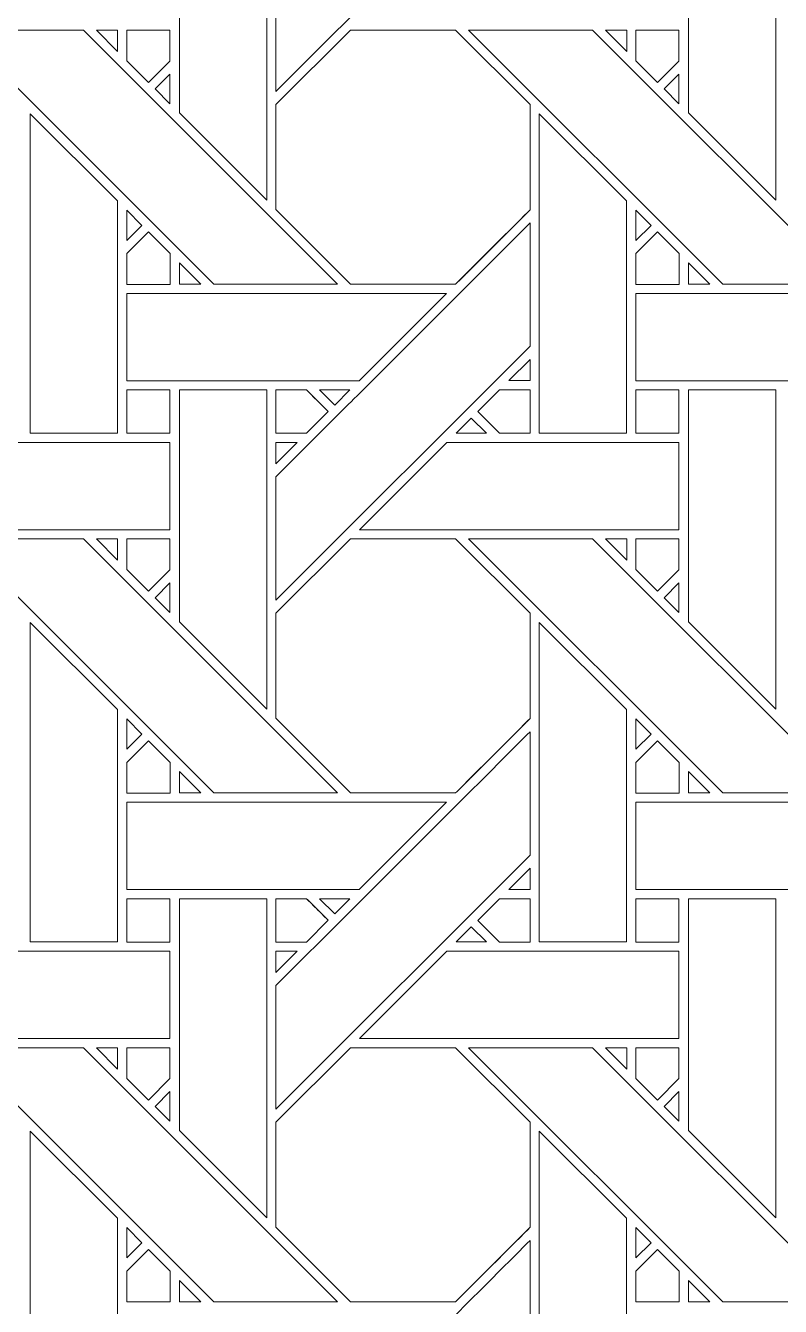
# Model space of a CAD drawing. Header units: inches. Extents: x 2.4 to 22.4, y -0.9 to 19.1.
# Drawn here: x 6.462 to 7.868, y 6.477 to 8.866 of the extents above; entities that cross this region are included whole.
import ezdxf

# ---------------------------------------------------------------- set-up
doc = ezdxf.new("R2010")
doc.units = ezdxf.units.IN
doc.header["$MEASUREMENT"] = 0
doc.layers.add('Design', color=7, linetype='Continuous', lineweight=0)

msp = doc.modelspace()

# ---------------------------------------------------------------- linework, layer by layer
at = {"layer": 'Design'}
for points, knots in [([(2.3829, 19.0948), (2.3829, 19.0948), (2.3829, -0.9052), (2.3829, -0.9052), (2.3829, -0.9052), (22.3829, -0.9052), (22.3829, -0.9052), (22.3829, -0.9052), (22.3829, 19.0948), (22.3829, 19.0948), (22.3829, 19.0948), (2.3829, 19.0948), (2.3829, 19.0948)], [0, 0, 0, 0, 1, 1, 1, 2, 2, 2, 3, 3, 3, 4, 4, 4, 4]), ([(3.3653, 18.1123), (3.3653, 18.1123), (3.3653, 0.0772), (3.3653, 0.0772), (3.3653, 0.0772), (21.4004, 0.0772), (21.4004, 0.0772), (21.4004, 0.0772), (21.4004, 18.1123), (21.4004, 18.1123), (21.4004, 18.1123), (3.3653, 18.1123), (3.3653, 18.1123)], [0, 0, 0, 0, 1, 1, 1, 2, 2, 2, 3, 3, 3, 4, 4, 4, 4]), ([(7.0643, 9.1093), (7.1136, 9.1584), (7.3462, 9.3912), (7.4017, 9.4467), (7.4017, 9.4467), (7.4017, 9.2166), (7.4017, 9.2166), (7.4017, 9.2166), (6.928, 8.743), (6.928, 8.743), (6.928, 8.743), (6.928, 8.9731), (6.928, 8.9731), (6.928, 8.9731), (7.0643, 9.1093), (7.0643, 9.1093)], [0, 0, 0, 0, 1, 1, 1, 2, 2, 2, 3, 3, 3, 4, 4, 4, 5, 5, 5, 5]), ([(6.9109, 9.1352), (6.9109, 9.1352), (6.9109, 8.5401), (6.9109, 8.5401), (6.9109, 8.5401), (6.748, 8.703), (6.748, 8.703), (6.748, 8.703), (6.748, 9.1352), (6.748, 9.1352), (6.748, 9.1352), (6.9109, 9.1352), (6.9109, 9.1352)], [0, 0, 0, 0, 1, 1, 1, 2, 2, 2, 3, 3, 3, 4, 4, 4, 4]), ([(7.8596, 9.1352), (7.8596, 9.1352), (7.8596, 8.5401), (7.8596, 8.5401), (7.8596, 8.5401), (7.6967, 8.703), (7.6967, 8.703), (7.6967, 8.703), (7.6967, 9.1352), (7.6967, 9.1352), (7.6967, 9.1352), (7.8596, 9.1352), (7.8596, 9.1352)], [0, 0, 0, 0, 1, 1, 1, 2, 2, 2, 3, 3, 3, 4, 4, 4, 4]), ([(6.5694, 8.8573), (6.5694, 8.8573), (7.043, 8.3837), (7.043, 8.3837), (7.043, 8.3837), (6.812, 8.3837), (6.812, 8.3837), (6.812, 8.3837), (6.3385, 8.8573), (6.3385, 8.8573), (6.3385, 8.8573), (6.5694, 8.8573), (6.5694, 8.8573)], [0, 0, 0, 0, 1, 1, 1, 2, 2, 2, 3, 3, 3, 4, 4, 4, 4]), ([(6.633, 8.8573), (6.633, 8.8573), (6.633, 8.8175), (6.633, 8.8175), (6.633, 8.8175), (6.5935, 8.8573), (6.5935, 8.8573), (6.5935, 8.8573), (6.633, 8.8573), (6.633, 8.8573)], [0, 0, 0, 0, 1, 1, 1, 2, 2, 2, 3, 3, 3, 3]), ([(6.7304, 8.8573), (6.7304, 8.8573), (6.7304, 8.7997), (6.7304, 8.7997), (6.7304, 8.7997), (6.6904, 8.7598), (6.6904, 8.7598), (6.6904, 8.7598), (6.6501, 8.8001), (6.6501, 8.8001), (6.6501, 8.8001), (6.6501, 8.8573), (6.6501, 8.8573), (6.6501, 8.8573), (6.7304, 8.8573), (6.7304, 8.8573)], [0, 0, 0, 0, 1, 1, 1, 2, 2, 2, 3, 3, 3, 4, 4, 4, 5, 5, 5, 5]), ([(6.6904, 8.7598), (6.6904, 8.7598), (6.6501, 8.8001), (6.6501, 8.8001), (6.6501, 8.8001), (6.6501, 8.8573), (6.6501, 8.8573), (6.6501, 8.8573), (6.7304, 8.8573), (6.7304, 8.8573), (6.7304, 8.8573), (6.7304, 8.7997), (6.7304, 8.7997), (6.7304, 8.7997), (6.6904, 8.7598), (6.6904, 8.7598)], [0, 0, 0, 0, 1, 1, 1, 2, 2, 2, 3, 3, 3, 4, 4, 4, 5, 5, 5, 5]), ([(7.0667, 8.8573), (7.0667, 8.8573), (7.2629, 8.8573), (7.2629, 8.8573), (7.2629, 8.8573), (7.4016, 8.7186), (7.4016, 8.7186), (7.4016, 8.7186), (7.4016, 8.5224), (7.4016, 8.5224), (7.3838, 8.5044), (7.2719, 8.3927), (7.2629, 8.3837), (7.2629, 8.3837), (7.0672, 8.3837), (7.0672, 8.3837), (7.0672, 8.3837), (6.928, 8.5229), (6.928, 8.5229), (6.928, 8.5229), (6.928, 8.7186), (6.928, 8.7186), (6.928, 8.7186), (7.0667, 8.8573), (7.0667, 8.8573)], [0, 0, 0, 0, 1, 1, 1, 2, 2, 2, 3, 3, 3, 4, 4, 4, 5, 5, 5, 6, 6, 6, 7, 7, 7, 8, 8, 8, 8]), ([(6.928, 8.7186), (6.928, 8.7186), (7.0667, 8.8573), (7.0667, 8.8573), (7.0667, 8.8573), (7.2629, 8.8573), (7.2629, 8.8573), (7.2629, 8.8573), (7.4016, 8.7186), (7.4016, 8.7186), (7.4016, 8.7186), (7.4016, 8.5224), (7.4016, 8.5224), (7.3843, 8.5049), (7.2723, 8.3931), (7.2629, 8.3837), (7.2629, 8.3837), (7.0672, 8.3837), (7.0672, 8.3837), (7.0672, 8.3837), (6.928, 8.5229), (6.928, 8.5229), (6.928, 8.5229), (6.928, 8.7186), (6.928, 8.7186)], [0, 0, 0, 0, 1, 1, 1, 2, 2, 2, 3, 3, 3, 4, 4, 4, 5, 5, 5, 6, 6, 6, 7, 7, 7, 8, 8, 8, 8]), ([(7.5181, 8.8573), (7.5181, 8.8573), (7.9918, 8.3837), (7.9918, 8.3837), (7.9918, 8.3837), (7.7607, 8.3837), (7.7607, 8.3837), (7.7607, 8.3837), (7.2872, 8.8573), (7.2872, 8.8573), (7.2872, 8.8573), (7.5181, 8.8573), (7.5181, 8.8573)], [0, 0, 0, 0, 1, 1, 1, 2, 2, 2, 3, 3, 3, 4, 4, 4, 4]), ([(7.5817, 8.8573), (7.5817, 8.8573), (7.5817, 8.8175), (7.5817, 8.8175), (7.5817, 8.8175), (7.5422, 8.8573), (7.5422, 8.8573), (7.5422, 8.8573), (7.5817, 8.8573), (7.5817, 8.8573)], [0, 0, 0, 0, 1, 1, 1, 2, 2, 2, 3, 3, 3, 3]), ([(7.6791, 8.8573), (7.6791, 8.8573), (7.6791, 8.7997), (7.6791, 8.7997), (7.6791, 8.7997), (7.6392, 8.7598), (7.6392, 8.7598), (7.6392, 8.7598), (7.5988, 8.8001), (7.5988, 8.8001), (7.5988, 8.8001), (7.5988, 8.8573), (7.5988, 8.8573), (7.5988, 8.8573), (7.6791, 8.8573), (7.6791, 8.8573)], [0, 0, 0, 0, 1, 1, 1, 2, 2, 2, 3, 3, 3, 4, 4, 4, 5, 5, 5, 5]), ([(7.6392, 8.7598), (7.6392, 8.7598), (7.5988, 8.8001), (7.5988, 8.8001), (7.5988, 8.8001), (7.5988, 8.8573), (7.5988, 8.8573), (7.5988, 8.8573), (7.6791, 8.8573), (7.6791, 8.8573), (7.6791, 8.8573), (7.6791, 8.7997), (7.6791, 8.7997), (7.6791, 8.7997), (7.6392, 8.7598), (7.6392, 8.7598)], [0, 0, 0, 0, 1, 1, 1, 2, 2, 2, 3, 3, 3, 4, 4, 4, 5, 5, 5, 5]), ([(6.7304, 8.7755), (6.7304, 8.7755), (6.7304, 8.7203), (6.7304, 8.7203), (6.7304, 8.7203), (6.7027, 8.7477), (6.7027, 8.7477), (6.7027, 8.7477), (6.7304, 8.7755), (6.7304, 8.7755)], [0, 0, 0, 0, 1, 1, 1, 2, 2, 2, 3, 3, 3, 3]), ([(7.6792, 8.7755), (7.6792, 8.7755), (7.6792, 8.7203), (7.6792, 8.7203), (7.6792, 8.7203), (7.6514, 8.7477), (7.6514, 8.7477), (7.6514, 8.7477), (7.6792, 8.7755), (7.6792, 8.7755)], [0, 0, 0, 0, 1, 1, 1, 2, 2, 2, 3, 3, 3, 3]), ([(6.6329, 8.1057), (6.6329, 8.1057), (6.4701, 8.1057), (6.4701, 8.1057), (6.4701, 8.1057), (6.4701, 8.7015), (6.4701, 8.7015), (6.4701, 8.7015), (6.6329, 8.5394), (6.6329, 8.5394), (6.6329, 8.5394), (6.6329, 8.1057), (6.6329, 8.1057)], [0, 0, 0, 0, 1, 1, 1, 2, 2, 2, 3, 3, 3, 4, 4, 4, 4]), ([(7.5816, 8.1057), (7.5816, 8.1057), (7.4188, 8.1057), (7.4188, 8.1057), (7.4188, 8.1057), (7.4188, 8.7015), (7.4188, 8.7015), (7.4188, 8.7015), (7.5816, 8.5394), (7.5816, 8.5394), (7.5816, 8.5394), (7.5816, 8.1057), (7.5816, 8.1057)], [0, 0, 0, 0, 1, 1, 1, 2, 2, 2, 3, 3, 3, 4, 4, 4, 4]), ([(6.6502, 8.4651), (6.6502, 8.4651), (6.6502, 8.5219), (6.6502, 8.5219), (6.6502, 8.5219), (6.6784, 8.4933), (6.6784, 8.4933), (6.6784, 8.4933), (6.6502, 8.4651), (6.6502, 8.4651)], [0, 0, 0, 0, 1, 1, 1, 2, 2, 2, 3, 3, 3, 3]), ([(7.5989, 8.4651), (7.5989, 8.4651), (7.5989, 8.5219), (7.5989, 8.5219), (7.5989, 8.5219), (7.6271, 8.4933), (7.6271, 8.4933), (7.6271, 8.4933), (7.5989, 8.4651), (7.5989, 8.4651)], [0, 0, 0, 0, 1, 1, 1, 2, 2, 2, 3, 3, 3, 3]), ([(6.6501, 8.3834), (6.6501, 8.3834), (6.6501, 8.4407), (6.6501, 8.4407), (6.6501, 8.4407), (6.6904, 8.4811), (6.6904, 8.4811), (6.6904, 8.4811), (6.7308, 8.4407), (6.7308, 8.4407), (6.7308, 8.4407), (6.7308, 8.3834), (6.7308, 8.3834), (6.7308, 8.3834), (6.6501, 8.3834), (6.6501, 8.3834)], [0, 0, 0, 0, 1, 1, 1, 2, 2, 2, 3, 3, 3, 4, 4, 4, 5, 5, 5, 5]), ([(6.6904, 8.4811), (6.6904, 8.4811), (6.7308, 8.4407), (6.7308, 8.4407), (6.7308, 8.4407), (6.7308, 8.3834), (6.7308, 8.3834), (6.7308, 8.3834), (6.6501, 8.3834), (6.6501, 8.3834), (6.6501, 8.3834), (6.6501, 8.4407), (6.6501, 8.4407), (6.6501, 8.4407), (6.6904, 8.4811), (6.6904, 8.4811)], [0, 0, 0, 0, 1, 1, 1, 2, 2, 2, 3, 3, 3, 4, 4, 4, 5, 5, 5, 5]), ([(7.0635, 8.1598), (7.1049, 8.201), (7.3452, 8.4414), (7.4017, 8.498), (7.4017, 8.498), (7.4017, 8.2679), (7.4017, 8.2679), (7.4017, 8.2679), (6.928, 7.7943), (6.928, 7.7943), (6.928, 7.7943), (6.928, 8.0244), (6.928, 8.0244), (6.928, 8.0244), (7.0635, 8.1598), (7.0635, 8.1598)], [0, 0, 0, 0, 1, 1, 1, 2, 2, 2, 3, 3, 3, 4, 4, 4, 5, 5, 5, 5]), ([(7.5989, 8.3834), (7.5989, 8.3834), (7.5989, 8.4407), (7.5989, 8.4407), (7.5989, 8.4407), (7.6392, 8.4811), (7.6392, 8.4811), (7.6392, 8.4811), (7.6795, 8.4407), (7.6795, 8.4407), (7.6795, 8.4407), (7.6795, 8.3834), (7.6795, 8.3834), (7.6795, 8.3834), (7.5989, 8.3834), (7.5989, 8.3834)], [0, 0, 0, 0, 1, 1, 1, 2, 2, 2, 3, 3, 3, 4, 4, 4, 5, 5, 5, 5]), ([(7.6392, 8.4811), (7.6392, 8.4811), (7.6795, 8.4407), (7.6795, 8.4407), (7.6795, 8.4407), (7.6795, 8.3834), (7.6795, 8.3834), (7.6795, 8.3834), (7.5989, 8.3834), (7.5989, 8.3834), (7.5989, 8.3834), (7.5989, 8.4407), (7.5989, 8.4407), (7.5989, 8.4407), (7.6392, 8.4811), (7.6392, 8.4811)], [0, 0, 0, 0, 1, 1, 1, 2, 2, 2, 3, 3, 3, 4, 4, 4, 5, 5, 5, 5]), ([(6.7481, 8.3837), (6.7481, 8.3837), (6.7481, 8.4235), (6.7481, 8.4235), (6.7481, 8.4235), (6.7878, 8.3837), (6.7878, 8.3837), (6.7878, 8.3837), (6.7481, 8.3837), (6.7481, 8.3837)], [0, 0, 0, 0, 1, 1, 1, 2, 2, 2, 3, 3, 3, 3]), ([(7.6968, 8.3837), (7.6968, 8.3837), (7.6968, 8.4235), (7.6968, 8.4235), (7.6968, 8.4235), (7.7365, 8.3837), (7.7365, 8.3837), (7.7365, 8.3837), (7.6968, 8.3837), (7.6968, 8.3837)], [0, 0, 0, 0, 1, 1, 1, 2, 2, 2, 3, 3, 3, 3]), ([(6.6502, 8.2037), (6.6502, 8.2037), (6.6502, 8.3664), (6.6502, 8.3664), (6.6502, 8.3664), (7.2459, 8.3664), (7.2459, 8.3664), (7.2459, 8.3664), (7.0832, 8.2037), (7.0832, 8.2037), (7.0832, 8.2037), (6.6502, 8.2037), (6.6502, 8.2037)], [0, 0, 0, 0, 1, 1, 1, 2, 2, 2, 3, 3, 3, 4, 4, 4, 4]), ([(7.5989, 8.2037), (7.5989, 8.2037), (7.5989, 8.3664), (7.5989, 8.3664), (7.5989, 8.3664), (8.1946, 8.3664), (8.1946, 8.3664), (8.1946, 8.3664), (8.0319, 8.2037), (8.0319, 8.2037), (8.0319, 8.2037), (7.5989, 8.2037), (7.5989, 8.2037)], [0, 0, 0, 0, 1, 1, 1, 2, 2, 2, 3, 3, 3, 4, 4, 4, 4]), ([(7.3619, 8.2038), (7.3619, 8.2038), (7.4017, 8.2435), (7.4017, 8.2435), (7.4017, 8.2435), (7.4017, 8.2038), (7.4017, 8.2038), (7.4017, 8.2038), (7.3619, 8.2038), (7.3619, 8.2038)], [0, 0, 0, 0, 1, 1, 1, 2, 2, 2, 3, 3, 3, 3]), ([(6.6501, 8.1865), (6.6501, 8.1865), (6.7304, 8.1865), (6.7304, 8.1865), (6.7304, 8.1865), (6.7304, 8.1057), (6.7304, 8.1057), (6.7304, 8.1057), (6.6501, 8.1057), (6.6501, 8.1057), (6.6501, 8.1057), (6.6501, 8.1865), (6.6501, 8.1865)], [0, 0, 0, 0, 1, 1, 1, 2, 2, 2, 3, 3, 3, 4, 4, 4, 4]), ([(6.7304, 8.1865), (6.7304, 8.1865), (6.7304, 8.1057), (6.7304, 8.1057), (6.7304, 8.1057), (6.6501, 8.1057), (6.6501, 8.1057), (6.6501, 8.1057), (6.6501, 8.1865), (6.6501, 8.1865), (6.6501, 8.1865), (6.7304, 8.1865), (6.7304, 8.1865)], [0, 0, 0, 0, 1, 1, 1, 2, 2, 2, 3, 3, 3, 4, 4, 4, 4]), ([(6.9109, 8.1865), (6.9109, 8.1865), (6.9109, 7.5914), (6.9109, 7.5914), (6.9109, 7.5914), (6.748, 7.7543), (6.748, 7.7543), (6.748, 7.7543), (6.748, 8.1865), (6.748, 8.1865), (6.748, 8.1865), (6.9109, 8.1865), (6.9109, 8.1865)], [0, 0, 0, 0, 1, 1, 1, 2, 2, 2, 3, 3, 3, 4, 4, 4, 4]), ([(6.985, 8.1865), (6.9902, 8.1813), (7.021, 8.1505), (7.0254, 8.1461), (7.0254, 8.1461), (6.985, 8.1057), (6.985, 8.1057), (6.985, 8.1057), (6.928, 8.1057), (6.928, 8.1057), (6.928, 8.1057), (6.928, 8.1865), (6.928, 8.1865), (6.928, 8.1865), (6.985, 8.1865), (6.985, 8.1865)], [0, 0, 0, 0, 1, 1, 1, 2, 2, 2, 3, 3, 3, 4, 4, 4, 5, 5, 5, 5]), ([(7.011, 8.1605), (7.011, 8.1605), (7.0254, 8.1461), (7.0254, 8.1461), (7.0254, 8.1461), (6.985, 8.1057), (6.985, 8.1057), (6.985, 8.1057), (6.928, 8.1057), (6.928, 8.1057), (6.928, 8.1057), (6.928, 8.1865), (6.928, 8.1865), (6.928, 8.1865), (6.985, 8.1865), (6.985, 8.1865), (6.9907, 8.1809), (7.0014, 8.1702), (7.011, 8.1605)], [0, 0, 0, 0, 1, 1, 1, 2, 2, 2, 3, 3, 3, 4, 4, 4, 5, 5, 5, 6, 6, 6, 6]), ([(7.0095, 8.1865), (7.0095, 8.1865), (7.0659, 8.1865), (7.0659, 8.1865), (7.0659, 8.1865), (7.0376, 8.1583), (7.0376, 8.1583), (7.0376, 8.1583), (7.0095, 8.1865), (7.0095, 8.1865)], [0, 0, 0, 0, 1, 1, 1, 2, 2, 2, 3, 3, 3, 3]), ([(7.3445, 8.1057), (7.3445, 8.1057), (7.3042, 8.1461), (7.3042, 8.1461), (7.3042, 8.1461), (7.3446, 8.1865), (7.3446, 8.1865), (7.3446, 8.1865), (7.4017, 8.1865), (7.4017, 8.1865), (7.4017, 8.1865), (7.4017, 8.1057), (7.4017, 8.1057), (7.4017, 8.1057), (7.3445, 8.1057), (7.3445, 8.1057)], [0, 0, 0, 0, 1, 1, 1, 2, 2, 2, 3, 3, 3, 4, 4, 4, 5, 5, 5, 5]), ([(7.3042, 8.1461), (7.3042, 8.1461), (7.3446, 8.1865), (7.3446, 8.1865), (7.3446, 8.1865), (7.4017, 8.1865), (7.4017, 8.1865), (7.4017, 8.1865), (7.4017, 8.1057), (7.4017, 8.1057), (7.4017, 8.1057), (7.3445, 8.1057), (7.3445, 8.1057), (7.3445, 8.1057), (7.3042, 8.1461), (7.3042, 8.1461)], [0, 0, 0, 0, 1, 1, 1, 2, 2, 2, 3, 3, 3, 4, 4, 4, 5, 5, 5, 5]), ([(7.5989, 8.1865), (7.5989, 8.1865), (7.6791, 8.1865), (7.6791, 8.1865), (7.6791, 8.1865), (7.6791, 8.1057), (7.6791, 8.1057), (7.6791, 8.1057), (7.5989, 8.1057), (7.5989, 8.1057), (7.5989, 8.1057), (7.5989, 8.1865), (7.5989, 8.1865)], [0, 0, 0, 0, 1, 1, 1, 2, 2, 2, 3, 3, 3, 4, 4, 4, 4]), ([(7.6791, 8.1865), (7.6791, 8.1865), (7.6791, 8.1057), (7.6791, 8.1057), (7.6791, 8.1057), (7.5989, 8.1057), (7.5989, 8.1057), (7.5989, 8.1057), (7.5989, 8.1865), (7.5989, 8.1865), (7.5989, 8.1865), (7.6791, 8.1865), (7.6791, 8.1865)], [0, 0, 0, 0, 1, 1, 1, 2, 2, 2, 3, 3, 3, 4, 4, 4, 4]), ([(7.8596, 8.1865), (7.8596, 8.1865), (7.8596, 7.5914), (7.8596, 7.5914), (7.8596, 7.5914), (7.6967, 7.7543), (7.6967, 7.7543), (7.6967, 7.7543), (7.6967, 8.1865), (7.6967, 8.1865), (7.6967, 8.1865), (7.8596, 8.1865), (7.8596, 8.1865)], [0, 0, 0, 0, 1, 1, 1, 2, 2, 2, 3, 3, 3, 4, 4, 4, 4]), ([(7.3204, 8.1057), (7.3204, 8.1057), (7.2639, 8.1057), (7.2639, 8.1057), (7.2639, 8.1057), (7.2921, 8.1339), (7.2921, 8.1339), (7.2921, 8.1339), (7.3204, 8.1057), (7.3204, 8.1057)], [0, 0, 0, 0, 1, 1, 1, 2, 2, 2, 3, 3, 3, 3]), ([(6.298, 8.0885), (6.298, 8.0885), (6.7304, 8.0885), (6.7304, 8.0885), (6.7304, 8.0885), (6.7304, 7.9257), (6.7304, 7.9257), (6.7304, 7.9257), (6.1351, 7.9257), (6.1351, 7.9257), (6.1351, 7.9257), (6.298, 8.0885), (6.298, 8.0885)], [0, 0, 0, 0, 1, 1, 1, 2, 2, 2, 3, 3, 3, 4, 4, 4, 4]), ([(6.9679, 8.0885), (6.9679, 8.0885), (6.928, 8.0487), (6.928, 8.0487), (6.928, 8.0487), (6.928, 8.0885), (6.928, 8.0885), (6.928, 8.0885), (6.9679, 8.0885), (6.9679, 8.0885)], [0, 0, 0, 0, 1, 1, 1, 2, 2, 2, 3, 3, 3, 3]), ([(7.2467, 8.0885), (7.2467, 8.0885), (7.6792, 8.0885), (7.6792, 8.0885), (7.6792, 8.0885), (7.6792, 7.9257), (7.6792, 7.9257), (7.6792, 7.9257), (7.0839, 7.9257), (7.0839, 7.9257), (7.0839, 7.9257), (7.2467, 8.0885), (7.2467, 8.0885)], [0, 0, 0, 0, 1, 1, 1, 2, 2, 2, 3, 3, 3, 4, 4, 4, 4]), ([(6.5694, 7.9086), (6.5694, 7.9086), (7.043, 7.435), (7.043, 7.435), (7.043, 7.435), (6.812, 7.435), (6.812, 7.435), (6.812, 7.435), (6.3385, 7.9086), (6.3385, 7.9086), (6.3385, 7.9086), (6.5694, 7.9086), (6.5694, 7.9086)], [0, 0, 0, 0, 1, 1, 1, 2, 2, 2, 3, 3, 3, 4, 4, 4, 4]), ([(6.633, 7.9086), (6.633, 7.9086), (6.633, 7.8688), (6.633, 7.8688), (6.633, 7.8688), (6.5935, 7.9086), (6.5935, 7.9086), (6.5935, 7.9086), (6.633, 7.9086), (6.633, 7.9086)], [0, 0, 0, 0, 1, 1, 1, 2, 2, 2, 3, 3, 3, 3]), ([(6.7304, 7.9086), (6.7304, 7.9086), (6.7304, 7.851), (6.7304, 7.851), (6.7304, 7.851), (6.6904, 7.811), (6.6904, 7.811), (6.6904, 7.811), (6.6501, 7.8514), (6.6501, 7.8514), (6.6501, 7.8514), (6.6501, 7.9086), (6.6501, 7.9086), (6.6501, 7.9086), (6.7304, 7.9086), (6.7304, 7.9086)], [0, 0, 0, 0, 1, 1, 1, 2, 2, 2, 3, 3, 3, 4, 4, 4, 5, 5, 5, 5]), ([(6.6904, 7.811), (6.6904, 7.811), (6.6501, 7.8514), (6.6501, 7.8514), (6.6501, 7.8514), (6.6501, 7.9086), (6.6501, 7.9086), (6.6501, 7.9086), (6.7304, 7.9086), (6.7304, 7.9086), (6.7304, 7.9086), (6.7304, 7.851), (6.7304, 7.851), (6.7304, 7.851), (6.6904, 7.811), (6.6904, 7.811)], [0, 0, 0, 0, 1, 1, 1, 2, 2, 2, 3, 3, 3, 4, 4, 4, 5, 5, 5, 5]), ([(7.0667, 7.9086), (7.0667, 7.9086), (7.2629, 7.9086), (7.2629, 7.9086), (7.2629, 7.9086), (7.4016, 7.7699), (7.4016, 7.7699), (7.4016, 7.7699), (7.4016, 7.5737), (7.4016, 7.5737), (7.3838, 7.5557), (7.2719, 7.444), (7.2629, 7.435), (7.2629, 7.435), (7.0672, 7.435), (7.0672, 7.435), (7.0672, 7.435), (6.928, 7.5742), (6.928, 7.5742), (6.928, 7.5742), (6.928, 7.7699), (6.928, 7.7699), (6.928, 7.7699), (7.0667, 7.9086), (7.0667, 7.9086)], [0, 0, 0, 0, 1, 1, 1, 2, 2, 2, 3, 3, 3, 4, 4, 4, 5, 5, 5, 6, 6, 6, 7, 7, 7, 8, 8, 8, 8]), ([(6.928, 7.7699), (6.928, 7.7699), (7.0667, 7.9086), (7.0667, 7.9086), (7.0667, 7.9086), (7.2629, 7.9086), (7.2629, 7.9086), (7.2629, 7.9086), (7.4016, 7.7699), (7.4016, 7.7699), (7.4016, 7.7699), (7.4016, 7.5737), (7.4016, 7.5737), (7.3834, 7.5553), (7.2716, 7.4436), (7.2629, 7.435), (7.2629, 7.435), (7.0672, 7.435), (7.0672, 7.435), (7.0672, 7.435), (6.928, 7.5742), (6.928, 7.5742), (6.928, 7.5742), (6.928, 7.7699), (6.928, 7.7699)], [0, 0, 0, 0, 1, 1, 1, 2, 2, 2, 3, 3, 3, 4, 4, 4, 5, 5, 5, 6, 6, 6, 7, 7, 7, 8, 8, 8, 8]), ([(7.5181, 7.9086), (7.5181, 7.9086), (7.9918, 7.435), (7.9918, 7.435), (7.9918, 7.435), (7.7607, 7.435), (7.7607, 7.435), (7.7607, 7.435), (7.2872, 7.9086), (7.2872, 7.9086), (7.2872, 7.9086), (7.5181, 7.9086), (7.5181, 7.9086)], [0, 0, 0, 0, 1, 1, 1, 2, 2, 2, 3, 3, 3, 4, 4, 4, 4]), ([(7.5817, 7.9086), (7.5817, 7.9086), (7.5817, 7.8688), (7.5817, 7.8688), (7.5817, 7.8688), (7.5422, 7.9086), (7.5422, 7.9086), (7.5422, 7.9086), (7.5817, 7.9086), (7.5817, 7.9086)], [0, 0, 0, 0, 1, 1, 1, 2, 2, 2, 3, 3, 3, 3]), ([(7.6791, 7.9086), (7.6791, 7.9086), (7.6791, 7.851), (7.6791, 7.851), (7.6791, 7.851), (7.6392, 7.811), (7.6392, 7.811), (7.6392, 7.811), (7.5988, 7.8514), (7.5988, 7.8514), (7.5988, 7.8514), (7.5988, 7.9086), (7.5988, 7.9086), (7.5988, 7.9086), (7.6791, 7.9086), (7.6791, 7.9086)], [0, 0, 0, 0, 1, 1, 1, 2, 2, 2, 3, 3, 3, 4, 4, 4, 5, 5, 5, 5]), ([(7.6392, 7.811), (7.6392, 7.811), (7.5988, 7.8514), (7.5988, 7.8514), (7.5988, 7.8514), (7.5988, 7.9086), (7.5988, 7.9086), (7.5988, 7.9086), (7.6791, 7.9086), (7.6791, 7.9086), (7.6791, 7.9086), (7.6791, 7.851), (7.6791, 7.851), (7.6791, 7.851), (7.6392, 7.811), (7.6392, 7.811)], [0, 0, 0, 0, 1, 1, 1, 2, 2, 2, 3, 3, 3, 4, 4, 4, 5, 5, 5, 5]), ([(6.7304, 7.8268), (6.7304, 7.8268), (6.7304, 7.7716), (6.7304, 7.7716), (6.7304, 7.7716), (6.7027, 7.799), (6.7027, 7.799), (6.7027, 7.799), (6.7304, 7.8268), (6.7304, 7.8268)], [0, 0, 0, 0, 1, 1, 1, 2, 2, 2, 3, 3, 3, 3]), ([(7.6792, 7.8268), (7.6792, 7.8268), (7.6792, 7.7716), (7.6792, 7.7716), (7.6792, 7.7716), (7.6514, 7.799), (7.6514, 7.799), (7.6514, 7.799), (7.6792, 7.8268), (7.6792, 7.8268)], [0, 0, 0, 0, 1, 1, 1, 2, 2, 2, 3, 3, 3, 3]), ([(6.6329, 7.157), (6.6329, 7.157), (6.4701, 7.157), (6.4701, 7.157), (6.4701, 7.157), (6.4701, 7.7528), (6.4701, 7.7528), (6.4701, 7.7528), (6.6329, 7.5906), (6.6329, 7.5906), (6.6329, 7.5906), (6.6329, 7.157), (6.6329, 7.157)], [0, 0, 0, 0, 1, 1, 1, 2, 2, 2, 3, 3, 3, 4, 4, 4, 4]), ([(7.5816, 7.157), (7.5816, 7.157), (7.4188, 7.157), (7.4188, 7.157), (7.4188, 7.157), (7.4188, 7.7528), (7.4188, 7.7528), (7.4188, 7.7528), (7.5816, 7.5906), (7.5816, 7.5906), (7.5816, 7.5906), (7.5816, 7.157), (7.5816, 7.157)], [0, 0, 0, 0, 1, 1, 1, 2, 2, 2, 3, 3, 3, 4, 4, 4, 4]), ([(6.6502, 7.5164), (6.6502, 7.5164), (6.6502, 7.5732), (6.6502, 7.5732), (6.6502, 7.5732), (6.6784, 7.5446), (6.6784, 7.5446), (6.6784, 7.5446), (6.6502, 7.5164), (6.6502, 7.5164)], [0, 0, 0, 0, 1, 1, 1, 2, 2, 2, 3, 3, 3, 3]), ([(7.5989, 7.5164), (7.5989, 7.5164), (7.5989, 7.5732), (7.5989, 7.5732), (7.5989, 7.5732), (7.6271, 7.5446), (7.6271, 7.5446), (7.6271, 7.5446), (7.5989, 7.5164), (7.5989, 7.5164)], [0, 0, 0, 0, 1, 1, 1, 2, 2, 2, 3, 3, 3, 3]), ([(7.0637, 7.2113), (7.1049, 7.2523), (7.3452, 7.4927), (7.4017, 7.5492), (7.4017, 7.5492), (7.4017, 7.3192), (7.4017, 7.3192), (7.4017, 7.3192), (6.928, 6.8455), (6.928, 6.8455), (6.928, 6.8455), (6.928, 7.0756), (6.928, 7.0756), (6.928, 7.0756), (7.0637, 7.2113), (7.0637, 7.2113)], [0, 0, 0, 0, 1, 1, 1, 2, 2, 2, 3, 3, 3, 4, 4, 4, 5, 5, 5, 5]), ([(6.6501, 7.4347), (6.6501, 7.4347), (6.6501, 7.492), (6.6501, 7.492), (6.6501, 7.492), (6.6904, 7.5323), (6.6904, 7.5323), (6.6904, 7.5323), (6.7308, 7.492), (6.7308, 7.492), (6.7308, 7.492), (6.7308, 7.4347), (6.7308, 7.4347), (6.7308, 7.4347), (6.6501, 7.4347), (6.6501, 7.4347)], [0, 0, 0, 0, 1, 1, 1, 2, 2, 2, 3, 3, 3, 4, 4, 4, 5, 5, 5, 5]), ([(6.6904, 7.5323), (6.6904, 7.5323), (6.7308, 7.492), (6.7308, 7.492), (6.7308, 7.492), (6.7308, 7.4347), (6.7308, 7.4347), (6.7308, 7.4347), (6.6501, 7.4347), (6.6501, 7.4347), (6.6501, 7.4347), (6.6501, 7.492), (6.6501, 7.492), (6.6501, 7.492), (6.6904, 7.5323), (6.6904, 7.5323)], [0, 0, 0, 0, 1, 1, 1, 2, 2, 2, 3, 3, 3, 4, 4, 4, 5, 5, 5, 5]), ([(7.5989, 7.4347), (7.5989, 7.4347), (7.5989, 7.492), (7.5989, 7.492), (7.5989, 7.492), (7.6392, 7.5323), (7.6392, 7.5323), (7.6392, 7.5323), (7.6795, 7.492), (7.6795, 7.492), (7.6795, 7.492), (7.6795, 7.4347), (7.6795, 7.4347), (7.6795, 7.4347), (7.5989, 7.4347), (7.5989, 7.4347)], [0, 0, 0, 0, 1, 1, 1, 2, 2, 2, 3, 3, 3, 4, 4, 4, 5, 5, 5, 5]), ([(7.6392, 7.5323), (7.6392, 7.5323), (7.6795, 7.492), (7.6795, 7.492), (7.6795, 7.492), (7.6795, 7.4347), (7.6795, 7.4347), (7.6795, 7.4347), (7.5989, 7.4347), (7.5989, 7.4347), (7.5989, 7.4347), (7.5989, 7.492), (7.5989, 7.492), (7.5989, 7.492), (7.6392, 7.5323), (7.6392, 7.5323)], [0, 0, 0, 0, 1, 1, 1, 2, 2, 2, 3, 3, 3, 4, 4, 4, 5, 5, 5, 5]), ([(6.7481, 7.4349), (6.7481, 7.4349), (6.7481, 7.4747), (6.7481, 7.4747), (6.7481, 7.4747), (6.7878, 7.4349), (6.7878, 7.4349), (6.7878, 7.4349), (6.7481, 7.4349), (6.7481, 7.4349)], [0, 0, 0, 0, 1, 1, 1, 2, 2, 2, 3, 3, 3, 3]), ([(7.6968, 7.4349), (7.6968, 7.4349), (7.6968, 7.4747), (7.6968, 7.4747), (7.6968, 7.4747), (7.7365, 7.4349), (7.7365, 7.4349), (7.7365, 7.4349), (7.6968, 7.4349), (7.6968, 7.4349)], [0, 0, 0, 0, 1, 1, 1, 2, 2, 2, 3, 3, 3, 3]), ([(6.6502, 7.255), (6.6502, 7.255), (6.6502, 7.4177), (6.6502, 7.4177), (6.6502, 7.4177), (7.2459, 7.4177), (7.2459, 7.4177), (7.2459, 7.4177), (7.0831, 7.255), (7.0831, 7.255), (7.0831, 7.255), (6.6502, 7.255), (6.6502, 7.255)], [0, 0, 0, 0, 1, 1, 1, 2, 2, 2, 3, 3, 3, 4, 4, 4, 4]), ([(7.5989, 7.255), (7.5989, 7.255), (7.5989, 7.4177), (7.5989, 7.4177), (7.5989, 7.4177), (8.1946, 7.4177), (8.1946, 7.4177), (8.1946, 7.4177), (8.0319, 7.255), (8.0319, 7.255), (8.0319, 7.255), (7.5989, 7.255), (7.5989, 7.255)], [0, 0, 0, 0, 1, 1, 1, 2, 2, 2, 3, 3, 3, 4, 4, 4, 4]), ([(7.3619, 7.255), (7.3619, 7.255), (7.4017, 7.2948), (7.4017, 7.2948), (7.4017, 7.2948), (7.4017, 7.255), (7.4017, 7.255), (7.4017, 7.255), (7.3619, 7.255), (7.3619, 7.255)], [0, 0, 0, 0, 1, 1, 1, 2, 2, 2, 3, 3, 3, 3]), ([(6.6501, 7.2377), (6.6501, 7.2377), (6.7304, 7.2377), (6.7304, 7.2377), (6.7304, 7.2377), (6.7304, 7.1569), (6.7304, 7.1569), (6.7304, 7.1569), (6.6501, 7.1569), (6.6501, 7.1569), (6.6501, 7.1569), (6.6501, 7.2377), (6.6501, 7.2377)], [0, 0, 0, 0, 1, 1, 1, 2, 2, 2, 3, 3, 3, 4, 4, 4, 4]), ([(6.7304, 7.2377), (6.7304, 7.2377), (6.7304, 7.1569), (6.7304, 7.1569), (6.7304, 7.1569), (6.6501, 7.1569), (6.6501, 7.1569), (6.6501, 7.1569), (6.6501, 7.2377), (6.6501, 7.2377), (6.6501, 7.2377), (6.7304, 7.2377), (6.7304, 7.2377)], [0, 0, 0, 0, 1, 1, 1, 2, 2, 2, 3, 3, 3, 4, 4, 4, 4]), ([(6.9109, 7.2377), (6.9109, 7.2377), (6.9109, 6.6426), (6.9109, 6.6426), (6.9109, 6.6426), (6.748, 6.8055), (6.748, 6.8055), (6.748, 6.8055), (6.748, 7.2377), (6.748, 7.2377), (6.748, 7.2377), (6.9109, 7.2377), (6.9109, 7.2377)], [0, 0, 0, 0, 1, 1, 1, 2, 2, 2, 3, 3, 3, 4, 4, 4, 4]), ([(6.985, 7.2377), (6.9902, 7.2326), (7.021, 7.2018), (7.0254, 7.1974), (7.0254, 7.1974), (6.985, 7.1569), (6.985, 7.1569), (6.985, 7.1569), (6.928, 7.1569), (6.928, 7.1569), (6.928, 7.1569), (6.928, 7.2377), (6.928, 7.2377), (6.928, 7.2377), (6.985, 7.2377), (6.985, 7.2377)], [0, 0, 0, 0, 1, 1, 1, 2, 2, 2, 3, 3, 3, 4, 4, 4, 5, 5, 5, 5]), ([(7.0098, 7.213), (7.0098, 7.213), (7.0254, 7.1974), (7.0254, 7.1974), (7.0254, 7.1974), (6.985, 7.1569), (6.985, 7.1569), (6.985, 7.1569), (6.928, 7.1569), (6.928, 7.1569), (6.928, 7.1569), (6.928, 7.2377), (6.928, 7.2377), (6.928, 7.2377), (6.985, 7.2377), (6.985, 7.2377), (6.9904, 7.2323), (7.0005, 7.2224), (7.0098, 7.213)], [0, 0, 0, 0, 1, 1, 1, 2, 2, 2, 3, 3, 3, 4, 4, 4, 5, 5, 5, 6, 6, 6, 6]), ([(7.0095, 7.2377), (7.0095, 7.2377), (7.0659, 7.2377), (7.0659, 7.2377), (7.0659, 7.2377), (7.0376, 7.2096), (7.0376, 7.2096), (7.0376, 7.2096), (7.0095, 7.2377), (7.0095, 7.2377)], [0, 0, 0, 0, 1, 1, 1, 2, 2, 2, 3, 3, 3, 3]), ([(7.3445, 7.1569), (7.3445, 7.1569), (7.3042, 7.1973), (7.3042, 7.1973), (7.3042, 7.1973), (7.3446, 7.2377), (7.3446, 7.2377), (7.3446, 7.2377), (7.4017, 7.2377), (7.4017, 7.2377), (7.4017, 7.2377), (7.4017, 7.1569), (7.4017, 7.1569), (7.4017, 7.1569), (7.3445, 7.1569), (7.3445, 7.1569)], [0, 0, 0, 0, 1, 1, 1, 2, 2, 2, 3, 3, 3, 4, 4, 4, 5, 5, 5, 5]), ([(7.3042, 7.1973), (7.3042, 7.1973), (7.3446, 7.2377), (7.3446, 7.2377), (7.3446, 7.2377), (7.4017, 7.2377), (7.4017, 7.2377), (7.4017, 7.2377), (7.4017, 7.1569), (7.4017, 7.1569), (7.4017, 7.1569), (7.3445, 7.1569), (7.3445, 7.1569), (7.3445, 7.1569), (7.3042, 7.1973), (7.3042, 7.1973)], [0, 0, 0, 0, 1, 1, 1, 2, 2, 2, 3, 3, 3, 4, 4, 4, 5, 5, 5, 5]), ([(7.5989, 7.2377), (7.5989, 7.2377), (7.6791, 7.2377), (7.6791, 7.2377), (7.6791, 7.2377), (7.6791, 7.1569), (7.6791, 7.1569), (7.6791, 7.1569), (7.5989, 7.1569), (7.5989, 7.1569), (7.5989, 7.1569), (7.5989, 7.2377), (7.5989, 7.2377)], [0, 0, 0, 0, 1, 1, 1, 2, 2, 2, 3, 3, 3, 4, 4, 4, 4]), ([(7.6791, 7.2377), (7.6791, 7.2377), (7.6791, 7.1569), (7.6791, 7.1569), (7.6791, 7.1569), (7.5989, 7.1569), (7.5989, 7.1569), (7.5989, 7.1569), (7.5989, 7.2377), (7.5989, 7.2377), (7.5989, 7.2377), (7.6791, 7.2377), (7.6791, 7.2377)], [0, 0, 0, 0, 1, 1, 1, 2, 2, 2, 3, 3, 3, 4, 4, 4, 4]), ([(7.8596, 7.2377), (7.8596, 7.2377), (7.8596, 6.6426), (7.8596, 6.6426), (7.8596, 6.6426), (7.6967, 6.8055), (7.6967, 6.8055), (7.6967, 6.8055), (7.6967, 7.2377), (7.6967, 7.2377), (7.6967, 7.2377), (7.8596, 7.2377), (7.8596, 7.2377)], [0, 0, 0, 0, 1, 1, 1, 2, 2, 2, 3, 3, 3, 4, 4, 4, 4]), ([(7.3204, 7.157), (7.3204, 7.157), (7.2639, 7.157), (7.2639, 7.157), (7.2639, 7.157), (7.2921, 7.1852), (7.2921, 7.1852), (7.2921, 7.1852), (7.3204, 7.157), (7.3204, 7.157)], [0, 0, 0, 0, 1, 1, 1, 2, 2, 2, 3, 3, 3, 3]), ([(6.298, 7.1398), (6.298, 7.1398), (6.7304, 7.1398), (6.7304, 7.1398), (6.7304, 7.1398), (6.7304, 6.977), (6.7304, 6.977), (6.7304, 6.977), (6.1351, 6.977), (6.1351, 6.977), (6.1351, 6.977), (6.298, 7.1398), (6.298, 7.1398)], [0, 0, 0, 0, 1, 1, 1, 2, 2, 2, 3, 3, 3, 4, 4, 4, 4]), ([(6.9679, 7.1398), (6.9679, 7.1398), (6.928, 7.1), (6.928, 7.1), (6.928, 7.1), (6.928, 7.1398), (6.928, 7.1398), (6.928, 7.1398), (6.9679, 7.1398), (6.9679, 7.1398)], [0, 0, 0, 0, 1, 1, 1, 2, 2, 2, 3, 3, 3, 3]), ([(7.2467, 7.1398), (7.2467, 7.1398), (7.6792, 7.1398), (7.6792, 7.1398), (7.6792, 7.1398), (7.6792, 6.977), (7.6792, 6.977), (7.6792, 6.977), (7.0839, 6.977), (7.0839, 6.977), (7.0839, 6.977), (7.2467, 7.1398), (7.2467, 7.1398)], [0, 0, 0, 0, 1, 1, 1, 2, 2, 2, 3, 3, 3, 4, 4, 4, 4]), ([(6.5694, 6.9599), (6.5694, 6.9599), (7.043, 6.4862), (7.043, 6.4862), (7.043, 6.4862), (6.812, 6.4862), (6.812, 6.4862), (6.812, 6.4862), (6.3385, 6.9599), (6.3385, 6.9599), (6.3385, 6.9599), (6.5694, 6.9599), (6.5694, 6.9599)], [0, 0, 0, 0, 1, 1, 1, 2, 2, 2, 3, 3, 3, 4, 4, 4, 4]), ([(6.633, 6.9599), (6.633, 6.9599), (6.633, 6.92), (6.633, 6.92), (6.633, 6.92), (6.5935, 6.9599), (6.5935, 6.9599), (6.5935, 6.9599), (6.633, 6.9599), (6.633, 6.9599)], [0, 0, 0, 0, 1, 1, 1, 2, 2, 2, 3, 3, 3, 3]), ([(6.7304, 6.9599), (6.7304, 6.9599), (6.7304, 6.9023), (6.7304, 6.9023), (6.7304, 6.9023), (6.6904, 6.8623), (6.6904, 6.8623), (6.6904, 6.8623), (6.6501, 6.9027), (6.6501, 6.9027), (6.6501, 6.9027), (6.6501, 6.9599), (6.6501, 6.9599), (6.6501, 6.9599), (6.7304, 6.9599), (6.7304, 6.9599)], [0, 0, 0, 0, 1, 1, 1, 2, 2, 2, 3, 3, 3, 4, 4, 4, 5, 5, 5, 5]), ([(6.6904, 6.8623), (6.6904, 6.8623), (6.6501, 6.9027), (6.6501, 6.9027), (6.6501, 6.9027), (6.6501, 6.9599), (6.6501, 6.9599), (6.6501, 6.9599), (6.7304, 6.9599), (6.7304, 6.9599), (6.7304, 6.9599), (6.7304, 6.9023), (6.7304, 6.9023), (6.7304, 6.9023), (6.6904, 6.8623), (6.6904, 6.8623)], [0, 0, 0, 0, 1, 1, 1, 2, 2, 2, 3, 3, 3, 4, 4, 4, 5, 5, 5, 5]), ([(7.0667, 6.9598), (7.0667, 6.9598), (7.2629, 6.9598), (7.2629, 6.9598), (7.2629, 6.9598), (7.4016, 6.8211), (7.4016, 6.8211), (7.4016, 6.8211), (7.4016, 6.6249), (7.4016, 6.6249), (7.3838, 6.607), (7.2719, 6.4952), (7.2629, 6.4862), (7.2629, 6.4862), (7.0672, 6.4862), (7.0672, 6.4862), (7.0672, 6.4862), (6.928, 6.6255), (6.928, 6.6255), (6.928, 6.6255), (6.928, 6.8211), (6.928, 6.8211), (6.928, 6.8211), (7.0667, 6.9598), (7.0667, 6.9598)], [0, 0, 0, 0, 1, 1, 1, 2, 2, 2, 3, 3, 3, 4, 4, 4, 5, 5, 5, 6, 6, 6, 7, 7, 7, 8, 8, 8, 8]), ([(6.928, 6.8211), (6.928, 6.8211), (7.0667, 6.9598), (7.0667, 6.9598), (7.0667, 6.9598), (7.2629, 6.9598), (7.2629, 6.9598), (7.2629, 6.9598), (7.4016, 6.8211), (7.4016, 6.8211), (7.4016, 6.8211), (7.4016, 6.6249), (7.4016, 6.6249), (7.3836, 6.6068), (7.2717, 6.4951), (7.2629, 6.4862), (7.2629, 6.4862), (7.0672, 6.4862), (7.0672, 6.4862), (7.0672, 6.4862), (6.928, 6.6255), (6.928, 6.6255), (6.928, 6.6255), (6.928, 6.8211), (6.928, 6.8211)], [0, 0, 0, 0, 1, 1, 1, 2, 2, 2, 3, 3, 3, 4, 4, 4, 5, 5, 5, 6, 6, 6, 7, 7, 7, 8, 8, 8, 8]), ([(7.5181, 6.9599), (7.5181, 6.9599), (7.9918, 6.4862), (7.9918, 6.4862), (7.9918, 6.4862), (7.7607, 6.4862), (7.7607, 6.4862), (7.7607, 6.4862), (7.2872, 6.9599), (7.2872, 6.9599), (7.2872, 6.9599), (7.5181, 6.9599), (7.5181, 6.9599)], [0, 0, 0, 0, 1, 1, 1, 2, 2, 2, 3, 3, 3, 4, 4, 4, 4]), ([(7.5817, 6.9599), (7.5817, 6.9599), (7.5817, 6.92), (7.5817, 6.92), (7.5817, 6.92), (7.5422, 6.9599), (7.5422, 6.9599), (7.5422, 6.9599), (7.5817, 6.9599), (7.5817, 6.9599)], [0, 0, 0, 0, 1, 1, 1, 2, 2, 2, 3, 3, 3, 3]), ([(7.6791, 6.9599), (7.6791, 6.9599), (7.6791, 6.9023), (7.6791, 6.9023), (7.6791, 6.9023), (7.6392, 6.8623), (7.6392, 6.8623), (7.6392, 6.8623), (7.5988, 6.9027), (7.5988, 6.9027), (7.5988, 6.9027), (7.5988, 6.9599), (7.5988, 6.9599), (7.5988, 6.9599), (7.6791, 6.9599), (7.6791, 6.9599)], [0, 0, 0, 0, 1, 1, 1, 2, 2, 2, 3, 3, 3, 4, 4, 4, 5, 5, 5, 5]), ([(7.6392, 6.8623), (7.6392, 6.8623), (7.5988, 6.9027), (7.5988, 6.9027), (7.5988, 6.9027), (7.5988, 6.9599), (7.5988, 6.9599), (7.5988, 6.9599), (7.6791, 6.9599), (7.6791, 6.9599), (7.6791, 6.9599), (7.6791, 6.9023), (7.6791, 6.9023), (7.6791, 6.9023), (7.6392, 6.8623), (7.6392, 6.8623)], [0, 0, 0, 0, 1, 1, 1, 2, 2, 2, 3, 3, 3, 4, 4, 4, 5, 5, 5, 5]), ([(6.7304, 6.878), (6.7304, 6.878), (6.7304, 6.8229), (6.7304, 6.8229), (6.7304, 6.8229), (6.7027, 6.8503), (6.7027, 6.8503), (6.7027, 6.8503), (6.7304, 6.878), (6.7304, 6.878)], [0, 0, 0, 0, 1, 1, 1, 2, 2, 2, 3, 3, 3, 3]), ([(7.6792, 6.878), (7.6792, 6.878), (7.6792, 6.8229), (7.6792, 6.8229), (7.6792, 6.8229), (7.6514, 6.8503), (7.6514, 6.8503), (7.6514, 6.8503), (7.6792, 6.878), (7.6792, 6.878)], [0, 0, 0, 0, 1, 1, 1, 2, 2, 2, 3, 3, 3, 3]), ([(6.6329, 6.2082), (6.6329, 6.2082), (6.4701, 6.2082), (6.4701, 6.2082), (6.4701, 6.2082), (6.4701, 6.8041), (6.4701, 6.8041), (6.4701, 6.8041), (6.6329, 6.6419), (6.6329, 6.6419), (6.6329, 6.6419), (6.6329, 6.2082), (6.6329, 6.2082)], [0, 0, 0, 0, 1, 1, 1, 2, 2, 2, 3, 3, 3, 4, 4, 4, 4]), ([(7.5816, 6.2082), (7.5816, 6.2082), (7.4188, 6.2082), (7.4188, 6.2082), (7.4188, 6.2082), (7.4188, 6.8041), (7.4188, 6.8041), (7.4188, 6.8041), (7.5816, 6.6419), (7.5816, 6.6419), (7.5816, 6.6419), (7.5816, 6.2082), (7.5816, 6.2082)], [0, 0, 0, 0, 1, 1, 1, 2, 2, 2, 3, 3, 3, 4, 4, 4, 4]), ([(6.6502, 6.5677), (6.6502, 6.5677), (6.6502, 6.6244), (6.6502, 6.6244), (6.6502, 6.6244), (6.6784, 6.5958), (6.6784, 6.5958), (6.6784, 6.5958), (6.6502, 6.5677), (6.6502, 6.5677)], [0, 0, 0, 0, 1, 1, 1, 2, 2, 2, 3, 3, 3, 3]), ([(7.5989, 6.5677), (7.5989, 6.5677), (7.5989, 6.6244), (7.5989, 6.6244), (7.5989, 6.6244), (7.6271, 6.5958), (7.6271, 6.5958), (7.6271, 6.5958), (7.5989, 6.5677), (7.5989, 6.5677)], [0, 0, 0, 0, 1, 1, 1, 2, 2, 2, 3, 3, 3, 3]), ([(7.0635, 6.2624), (7.105, 6.3036), (7.3452, 6.5439), (7.4017, 6.6005), (7.4017, 6.6005), (7.4017, 6.3705), (7.4017, 6.3705), (7.4017, 6.3705), (6.928, 5.8968), (6.928, 5.8968), (6.928, 5.8968), (6.928, 6.1269), (6.928, 6.1269), (6.928, 6.1269), (7.0635, 6.2624), (7.0635, 6.2624)], [0, 0, 0, 0, 1, 1, 1, 2, 2, 2, 3, 3, 3, 4, 4, 4, 5, 5, 5, 5]), ([(6.6501, 6.486), (6.6501, 6.486), (6.6501, 6.5433), (6.6501, 6.5433), (6.6501, 6.5433), (6.6904, 6.5836), (6.6904, 6.5836), (6.6904, 6.5836), (6.7308, 6.5433), (6.7308, 6.5433), (6.7308, 6.5433), (6.7308, 6.486), (6.7308, 6.486), (6.7308, 6.486), (6.6501, 6.486), (6.6501, 6.486)], [0, 0, 0, 0, 1, 1, 1, 2, 2, 2, 3, 3, 3, 4, 4, 4, 5, 5, 5, 5]), ([(6.6565, 6.5496), (6.6565, 6.5496), (6.6904, 6.5836), (6.6904, 6.5836), (6.6904, 6.5836), (6.7308, 6.5433), (6.7308, 6.5433), (6.7308, 6.5433), (6.7308, 6.486), (6.7308, 6.486), (6.7308, 6.486), (6.6501, 6.486), (6.6501, 6.486), (6.6501, 6.486), (6.6501, 6.5433), (6.6501, 6.5433), (6.6501, 6.5433), (6.6565, 6.5496), (6.6565, 6.5496)], [0, 0, 0, 0, 1, 1, 1, 2, 2, 2, 3, 3, 3, 4, 4, 4, 5, 5, 5, 6, 6, 6, 6]), ([(7.5989, 6.486), (7.5989, 6.486), (7.5989, 6.5433), (7.5989, 6.5433), (7.5989, 6.5433), (7.6392, 6.5836), (7.6392, 6.5836), (7.6392, 6.5836), (7.6795, 6.5433), (7.6795, 6.5433), (7.6795, 6.5433), (7.6795, 6.486), (7.6795, 6.486), (7.6795, 6.486), (7.5989, 6.486), (7.5989, 6.486)], [0, 0, 0, 0, 1, 1, 1, 2, 2, 2, 3, 3, 3, 4, 4, 4, 5, 5, 5, 5]), ([(7.6392, 6.5836), (7.6392, 6.5836), (7.6795, 6.5433), (7.6795, 6.5433), (7.6795, 6.5433), (7.6795, 6.486), (7.6795, 6.486), (7.6795, 6.486), (7.5989, 6.486), (7.5989, 6.486), (7.5989, 6.486), (7.5989, 6.5433), (7.5989, 6.5433), (7.5989, 6.5433), (7.6392, 6.5836), (7.6392, 6.5836)], [0, 0, 0, 0, 1, 1, 1, 2, 2, 2, 3, 3, 3, 4, 4, 4, 5, 5, 5, 5]), ([(6.7481, 6.4862), (6.7481, 6.4862), (6.7481, 6.526), (6.7481, 6.526), (6.7481, 6.526), (6.7878, 6.4862), (6.7878, 6.4862), (6.7878, 6.4862), (6.7481, 6.4862), (6.7481, 6.4862)], [0, 0, 0, 0, 1, 1, 1, 2, 2, 2, 3, 3, 3, 3]), ([(7.6968, 6.4862), (7.6968, 6.4862), (7.6968, 6.526), (7.6968, 6.526), (7.6968, 6.526), (7.7365, 6.4862), (7.7365, 6.4862), (7.7365, 6.4862), (7.6968, 6.4862), (7.6968, 6.4862)], [0, 0, 0, 0, 1, 1, 1, 2, 2, 2, 3, 3, 3, 3])]:
    msp.add_open_spline(points, degree=3, knots=knots, dxfattribs=at)

doc.saveas('drawing.dxf')
